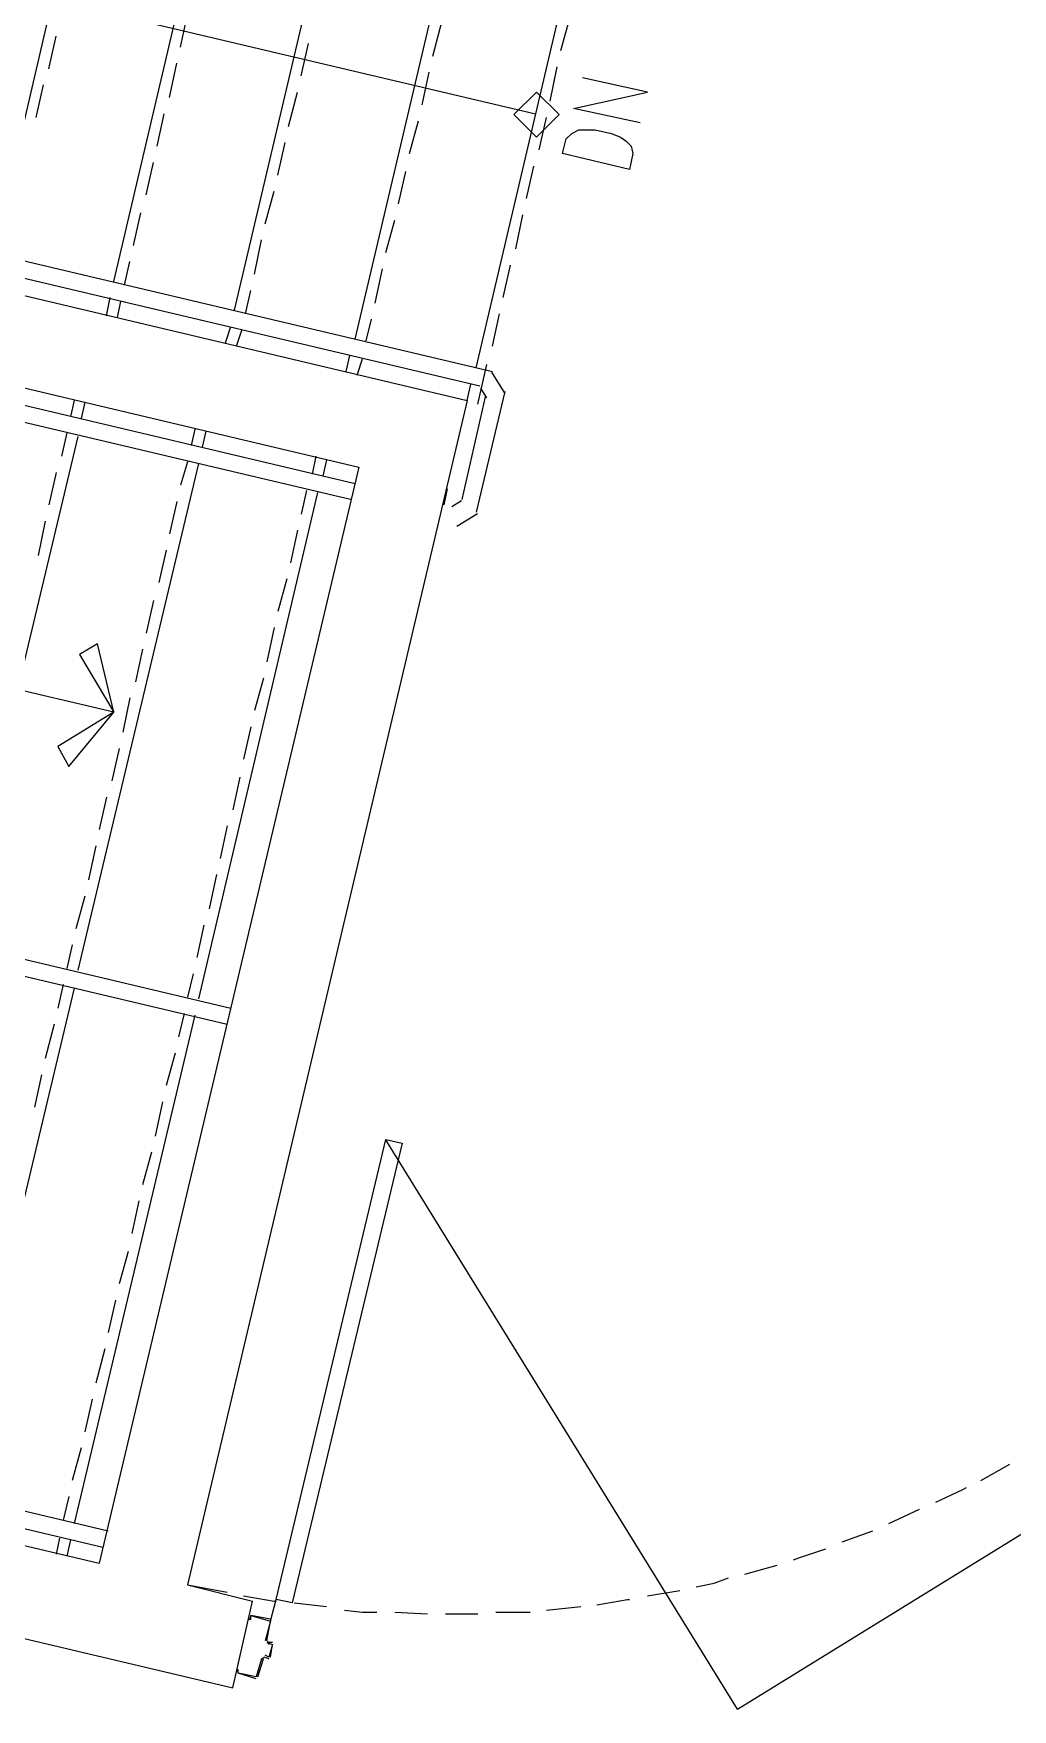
# Model space of a CAD drawing. Header units: feet. Extents: x -84 to 198, y -22 to 181.
# Drawn here: x 82.9 to 90.14, y 128.64 to 141.04 of the extents above; entities that cross this region are included whole.
import ezdxf

# ---------------------------------------------------------------- set-up
doc = ezdxf.new("R2010")
doc.units = ezdxf.units.FT
doc.layers.add('A-LINEA', color=7, linetype='CONTINUOUS')

msp = doc.modelspace()

# ---------------------------------------------------------------- linework, layer by layer
at = {"layer": 'A-LINEA'}
for p, q in [((71.52, 144.0044), (86.6133, 140.4444)), ((71.52, 144.0044), (86.6133, 140.4444)), ((60.8933, 143.6044), (85.3067, 137.8311)), ((60.8933, 143.6044), (85.3067, 137.8311)), ((82.6, 139.4044), (83.48, 143.1644)), ((82.6, 139.4044), (83.48, 143.1644)), ((83.4933, 139.2044), (84.3733, 142.9511)), ((83.4933, 139.2044), (84.3733, 142.9511)), ((84.3867, 138.9911), (85.2667, 142.7378)), ((84.3867, 138.9911), (85.2667, 142.7378)), ((69.8667, 142.4178), (86.2933, 138.5378)), ((69.8667, 142.4178), (86.2933, 138.5378)), ((85.28, 138.7778), (86.16, 142.5244)), ((85.28, 138.7778), (86.16, 142.5244)), ((69.84, 142.2978), (86.2, 138.4311)), ((69.84, 142.2978), (86.2, 138.4311)), ((86.1733, 138.5644), (87.0533, 142.3111)), ((86.1733, 138.5644), (87.0533, 142.3111)), ((69.8133, 142.1778), (86.1067, 138.3244)), ((69.8133, 142.1778), (86.1067, 138.3244)), ((68.08, 141.7778), (85.28, 137.7111)), ((68.08, 141.7778), (85.28, 137.7111)), ((68.0533, 141.6578), (85.2533, 137.5911)), ((68.0533, 141.6578), (85.2533, 137.5911)), ((83.9867, 140.9378), (84.04, 141.1778)), ((83.9867, 140.9378), (84.04, 141.1778)), ((85.8533, 140.8711), (85.92, 141.1244)), ((85.8533, 140.8711), (85.92, 141.1244)), ((85.8533, 140.8711), (85.92, 141.1244)), ((85.8533, 140.8711), (85.92, 141.1244)), ((86.8, 140.9111), (86.8667, 141.1511)), ((86.8, 140.9111), (86.8667, 141.1511)), ((83.0133, 140.7778), (83.0667, 141.0178)), ((83.0133, 140.7778), (83.0667, 141.0178)), ((84.88, 140.7244), (84.9333, 140.9644)), ((84.88, 140.7244), (84.9333, 140.9644)), ((83.9067, 140.5644), (83.96, 140.8178)), ((83.9067, 140.5644), (83.96, 140.8178)), ((85.7733, 140.5111), (85.8267, 140.7511)), ((85.7733, 140.5111), (85.8267, 140.7511)), ((85.7733, 140.5111), (85.8267, 140.7511)), ((85.7733, 140.5111), (85.8267, 140.7511)), ((86.72, 140.5378), (86.7733, 140.7911)), ((86.72, 140.5378), (86.7733, 140.7911)), ((82.92, 140.4178), (82.9733, 140.6578)), ((82.92, 140.4178), (82.9733, 140.6578)), ((84.7867, 140.3511), (84.8533, 140.6044)), ((84.7867, 140.3511), (84.8533, 140.6044)), ((83.8133, 140.2044), (83.8667, 140.4444)), ((83.8133, 140.2044), (83.8667, 140.4444)), ((85.68, 140.1511), (85.7467, 140.3911)), ((85.68, 140.1511), (85.7467, 140.3911)), ((85.68, 140.1511), (85.7467, 140.3911)), ((85.68, 140.1511), (85.7467, 140.3911)), ((86.64, 140.1778), (86.6933, 140.4178)), ((86.64, 140.1778), (86.6933, 140.4178)), ((84.7067, 139.9911), (84.76, 140.2311)), ((84.7067, 139.9911), (84.76, 140.2311)), ((83.7333, 139.8444), (83.7867, 140.0844)), ((83.7333, 139.8444), (83.7867, 140.0844)), ((86.5467, 139.8178), (86.6, 140.0578)), ((86.5467, 139.8178), (86.6, 140.0578)), ((85.6, 139.7778), (85.6533, 140.0178)), ((85.6, 139.7778), (85.6533, 140.0178)), ((85.6, 139.7778), (85.6533, 140.0178)), ((85.6, 139.7778), (85.6533, 140.0178)), ((84.6133, 139.6311), (84.68, 139.8711)), ((84.6133, 139.6311), (84.68, 139.8711)), ((83.64, 139.4711), (83.6933, 139.7111)), ((83.64, 139.4711), (83.6933, 139.7111)), ((86.4667, 139.4444), (86.52, 139.6978)), ((86.4667, 139.4444), (86.52, 139.6978)), ((83.4933, 136.0178), (68.5067, 139.5644)), ((83.4933, 136.0178), (68.5067, 139.5644)), ((85.5067, 139.4178), (85.5733, 139.6578)), ((85.5067, 139.4178), (85.5733, 139.6578)), ((85.5067, 139.4178), (85.5733, 139.6578)), ((85.5067, 139.4178), (85.5733, 139.6578)), ((84.5333, 139.2578), (84.5867, 139.5111)), ((84.5333, 139.2578), (84.5867, 139.5111)), ((83.5733, 139.1778), (83.6133, 139.3511)), ((83.5733, 139.1778), (83.6133, 139.3511)), ((86.3733, 139.0844), (86.4267, 139.3244)), ((86.3733, 139.0844), (86.4267, 139.3244)), ((85.4267, 139.0444), (85.48, 139.2978)), ((85.4267, 139.0444), (85.48, 139.2978)), ((85.4267, 139.0444), (85.48, 139.2978)), ((85.4267, 139.0444), (85.48, 139.2978)), ((83.44, 138.9511), (83.4667, 139.0844)), ((83.44, 138.9511), (83.4667, 139.0844)), ((84.4667, 138.9644), (84.5067, 139.1378)), ((84.4667, 138.9644), (84.5067, 139.1378)), ((83.52, 138.9378), (83.5467, 139.0578)), ((83.52, 138.9378), (83.5467, 139.0578)), ((86.2933, 138.7244), (86.3467, 138.9644)), ((86.2933, 138.7244), (86.3467, 138.9644)), ((84.32, 138.7511), (84.36, 138.8711)), ((84.32, 138.7511), (84.36, 138.8711)), ((84.4, 138.7244), (84.44, 138.8444)), ((84.4, 138.7244), (84.44, 138.8444)), ((85.36, 138.7644), (85.4, 138.9244)), ((85.36, 138.7644), (85.4, 138.9244)), ((85.36, 138.7644), (85.4, 138.9244)), ((85.36, 138.7644), (85.4, 138.9244)), ((85.2133, 138.5378), (85.24, 138.6578)), ((85.2133, 138.5378), (85.24, 138.6578)), ((85.2133, 138.5378), (85.24, 138.6578)), ((85.2133, 138.5378), (85.24, 138.6578)), ((85.2933, 138.5111), (85.3333, 138.6311)), ((85.2933, 138.5111), (85.3333, 138.6311)), ((85.2933, 138.5111), (85.3333, 138.6311)), ((85.2933, 138.5111), (85.3333, 138.6311)), ((85.2933, 138.5111), (85.3333, 138.6311)), ((85.2933, 138.5111), (85.3333, 138.6311)), ((86.1867, 138.2978), (86.2533, 138.5911)), ((86.1867, 138.2978), (86.2533, 138.5911)), ((86.1067, 138.3244), (86.1333, 138.4444)), ((86.1067, 138.3244), (86.1333, 138.4444)), ((86.3833, 138.382), (86.2892, 138.5344)), ((86.3833, 138.382), (86.2892, 138.5344)), ((83.2, 138.3244), (83.1733, 138.2044)), ((83.2, 138.3244), (83.1733, 138.2044)), ((86.1067, 138.3244), (84.04, 129.5644)), ((86.1067, 138.3244), (84.04, 129.5644)), ((86.24, 138.3511), (86.0667, 137.5911)), ((86.24, 138.3511), (86.0667, 137.5911)), ((86.3867, 138.3911), (86.1733, 137.4978)), ((86.3867, 138.3911), (86.1733, 137.4978)), ((86.2517, 138.344), (86.2071, 138.4162)), ((86.2517, 138.344), (86.2071, 138.4162)), ((83.28, 138.3111), (83.2533, 138.1911)), ((83.28, 138.3111), (83.2533, 138.1911)), ((83.1467, 138.0844), (83.1067, 137.9111)), ((83.1467, 138.0844), (83.1067, 137.9111)), ((84.0933, 138.1111), (84.0667, 137.9911)), ((84.0933, 138.1111), (84.0667, 137.9911)), ((84.1733, 138.0978), (84.1467, 137.9778)), ((84.1733, 138.0978), (84.1467, 137.9778)), ((83.2267, 138.0578), (82.3333, 134.3111)), ((83.2267, 138.0578), (82.3333, 134.3111)), ((67.1733, 137.8978), (84.36, 133.8311)), ((67.1733, 137.8978), (84.36, 133.8311)), ((84.12, 137.8578), (83.2267, 134.1111)), ((84.12, 137.8578), (83.2267, 134.1111)), ((85.3067, 137.8311), (83.3867, 129.7244)), ((85.3067, 137.8311), (83.3867, 129.7244)), ((84.04, 137.8711), (83.9867, 137.6978)), ((84.04, 137.8711), (83.9867, 137.6978)), ((84.9867, 137.9111), (84.96, 137.7778)), ((84.9867, 137.9111), (84.96, 137.7778)), ((84.9867, 137.9111), (84.96, 137.7778)), ((84.9867, 137.9111), (84.96, 137.7778)), ((85.0667, 137.8844), (85.04, 137.7644)), ((85.0667, 137.8844), (85.04, 137.7644)), ((83.0667, 137.7911), (83.0133, 137.5511)), ((83.0667, 137.7911), (83.0133, 137.5511)), ((83.96, 137.5778), (83.9067, 137.3378)), ((83.96, 137.5778), (83.9067, 137.3378)), ((85, 137.6444), (84.12, 133.8978)), ((85, 137.6444), (84.12, 133.8978)), ((85, 137.6444), (84.12, 133.8978)), ((85, 137.6444), (84.12, 133.8978)), ((84.92, 137.6578), (84.88, 137.4844)), ((84.92, 137.6578), (84.88, 137.4844)), ((84.92, 137.6578), (84.88, 137.4844)), ((84.92, 137.6578), (84.88, 137.4844)), ((85.9929, 137.5394), (86.0651, 137.584)), ((85.9929, 137.5394), (86.0651, 137.584)), ((86.0308, 137.3945), (86.1833, 137.4886)), ((86.0308, 137.3945), (86.1833, 137.4886)), ((82.9867, 137.4311), (82.9333, 137.1778)), ((82.9867, 137.4311), (82.9333, 137.1778)), ((84.8533, 137.3644), (84.8, 137.1244)), ((84.8533, 137.3644), (84.8, 137.1244)), ((84.8533, 137.3644), (84.8, 137.1244)), ((84.8533, 137.3644), (84.8, 137.1244)), ((83.88, 137.2178), (83.8267, 136.9778)), ((83.88, 137.2178), (83.8267, 136.9778)), ((84.7733, 137.0044), (84.7067, 136.7644)), ((84.7733, 137.0044), (84.7067, 136.7644)), ((84.7733, 137.0044), (84.7067, 136.7644)), ((84.7733, 137.0044), (84.7067, 136.7644)), ((83.7867, 136.8444), (83.7333, 136.6044)), ((83.7867, 136.8444), (83.7333, 136.6044)), ((84.68, 136.6444), (84.6267, 136.3911)), ((84.68, 136.6444), (84.6267, 136.3911)), ((84.68, 136.6444), (84.6267, 136.3911)), ((84.68, 136.6444), (84.6267, 136.3911)), ((83.7067, 136.4844), (83.6533, 136.2444)), ((83.7067, 136.4844), (83.6533, 136.2444)), ((84.6, 136.2711), (84.5333, 136.0311)), ((84.6, 136.2711), (84.5333, 136.0311)), ((84.6, 136.2711), (84.5333, 136.0311)), ((84.6, 136.2711), (84.5333, 136.0311)), ((83.6133, 136.1244), (83.56, 135.8711)), ((83.6133, 136.1244), (83.56, 135.8711)), ((84.5067, 135.9111), (84.4533, 135.6711)), ((84.5067, 135.9111), (84.4533, 135.6711)), ((84.5067, 135.9111), (84.4533, 135.6711)), ((84.5067, 135.9111), (84.4533, 135.6711)), ((83.5333, 135.7511), (83.48, 135.5111)), ((83.5333, 135.7511), (83.48, 135.5111)), ((58.9733, 135.4978), (83.3867, 129.7244)), ((58.9733, 135.4978), (83.3867, 129.7244)), ((84.4267, 135.5378), (84.3733, 135.2978)), ((84.4267, 135.5378), (84.3733, 135.2978)), ((84.4267, 135.5378), (84.3733, 135.2978)), ((84.4267, 135.5378), (84.3733, 135.2978)), ((83.44, 135.3911), (83.3867, 135.1511)), ((83.44, 135.3911), (83.3867, 135.1511)), ((84.3333, 135.1778), (84.28, 134.9378)), ((84.3333, 135.1778), (84.28, 134.9378)), ((84.3333, 135.1778), (84.28, 134.9378)), ((84.3333, 135.1778), (84.28, 134.9378)), ((58.1733, 135.0044), (84.3733, 128.8044)), ((58.1733, 135.0044), (84.3733, 128.8044)), ((83.36, 135.0311), (83.3067, 134.7778)), ((83.36, 135.0311), (83.3067, 134.7778)), ((84.2533, 134.8178), (84.2, 134.5644)), ((84.2533, 134.8178), (84.2, 134.5644)), ((84.2533, 134.8178), (84.2, 134.5644)), ((84.2533, 134.8178), (84.2, 134.5644)), ((83.28, 134.6578), (83.2133, 134.4178)), ((83.28, 134.6578), (83.2133, 134.4178)), ((84.16, 134.4444), (84.1067, 134.2044)), ((84.16, 134.4444), (84.1067, 134.2044)), ((84.16, 134.4444), (84.1067, 134.2044)), ((84.16, 134.4444), (84.1067, 134.2044)), ((83.1867, 134.2978), (83.1467, 134.1244)), ((83.1867, 134.2978), (83.1467, 134.1244)), ((66.2533, 134.0311), (83.4533, 129.9644)), ((66.2533, 134.0311), (83.4533, 129.9644)), ((83.12, 134.0044), (83.08, 133.8311)), ((83.12, 134.0044), (83.08, 133.8311)), ((84.08, 134.0844), (84.04, 133.9111)), ((84.08, 134.0844), (84.04, 133.9111)), ((84.08, 134.0844), (84.04, 133.9111)), ((84.08, 134.0844), (84.04, 133.9111)), ((66.2267, 133.9111), (83.4133, 129.8444)), ((66.2267, 133.9111), (83.4133, 129.8444)), ((83.2, 133.9778), (82.3067, 130.2311)), ((83.2, 133.9778), (82.3067, 130.2311)), ((84.0933, 133.7778), (83.2, 130.0178)), ((84.0933, 133.7778), (83.2, 130.0178)), ((84.0933, 133.7778), (83.2, 130.0178)), ((84.0933, 133.7778), (83.2, 130.0178)), ((84.0133, 133.7911), (83.9733, 133.6178)), ((84.0133, 133.7911), (83.9733, 133.6178)), ((84.0133, 133.7911), (83.9733, 133.6178)), ((84.0133, 133.7911), (83.9733, 133.6178)), ((83.0533, 133.7111), (82.9867, 133.4578)), ((83.0533, 133.7111), (82.9867, 133.4578)), ((83.9467, 133.4978), (83.88, 133.2578)), ((83.9467, 133.4978), (83.88, 133.2578)), ((83.9467, 133.4978), (83.88, 133.2578)), ((83.9467, 133.4978), (83.88, 133.2578)), ((82.96, 133.3378), (82.9067, 133.0978)), ((82.96, 133.3378), (82.9067, 133.0978)), ((83.8533, 133.1378), (83.8, 132.8844)), ((83.8533, 133.1378), (83.8, 132.8844)), ((83.8533, 133.1378), (83.8, 132.8844)), ((83.8533, 133.1378), (83.8, 132.8844)), ((83.7733, 132.7644), (83.7067, 132.5244)), ((83.7733, 132.7644), (83.7067, 132.5244)), ((83.7733, 132.7644), (83.7067, 132.5244)), ((83.7733, 132.7644), (83.7067, 132.5244)), ((88.106, 128.6453), (85.5058, 132.8571)), ((88.106, 128.6453), (85.5058, 132.8571)), ((83.68, 132.4044), (83.6267, 132.1644)), ((83.68, 132.4044), (83.6267, 132.1644)), ((83.68, 132.4044), (83.6267, 132.1644)), ((83.68, 132.4044), (83.6267, 132.1644)), ((83.6, 132.0311), (83.5333, 131.7911)), ((83.6, 132.0311), (83.5333, 131.7911)), ((83.6, 132.0311), (83.5333, 131.7911)), ((83.6, 132.0311), (83.5333, 131.7911)), ((83.5067, 131.6711), (83.4533, 131.4311)), ((83.5067, 131.6711), (83.4533, 131.4311)), ((83.5067, 131.6711), (83.4533, 131.4311)), ((83.5067, 131.6711), (83.4533, 131.4311)), ((83.4267, 131.3111), (83.36, 131.0578)), ((83.4267, 131.3111), (83.36, 131.0578)), ((83.4267, 131.3111), (83.36, 131.0578)), ((83.4267, 131.3111), (83.36, 131.0578)), ((92.3191, 131.2438), (88.1073, 128.6435)), ((92.3191, 131.2438), (88.1073, 128.6435)), ((83.3333, 130.9378), (83.28, 130.6978)), ((83.3333, 130.9378), (83.28, 130.6978)), ((83.3333, 130.9378), (83.28, 130.6978)), ((83.3333, 130.9378), (83.28, 130.6978)), ((83.2533, 130.5778), (83.1867, 130.3378)), ((83.2533, 130.5778), (83.1867, 130.3378)), ((83.2533, 130.5778), (83.1867, 130.3378)), ((83.2533, 130.5778), (83.1867, 130.3378)), ((89.9067, 130.3378), (90.12, 130.4578)), ((89.9067, 130.3378), (90.12, 130.4578)), ((83.16, 130.2178), (83.12, 130.0444)), ((83.16, 130.2178), (83.12, 130.0444)), ((83.16, 130.2178), (83.12, 130.0444)), ((83.16, 130.2178), (83.12, 130.0444)), ((89.2267, 130.0178), (89.4533, 130.1244)), ((89.2267, 130.0178), (89.4533, 130.1244)), ((83.0933, 129.9111), (83.0667, 129.7911)), ((83.0933, 129.9111), (83.0667, 129.7911)), ((83.0933, 129.9111), (83.0667, 129.7911)), ((83.0933, 129.9111), (83.0667, 129.7911)), ((83.1733, 129.8978), (83.1467, 129.7778)), ((83.1733, 129.8978), (83.1467, 129.7778)), ((88.88, 129.8844), (89.1067, 129.9644)), ((88.88, 129.8844), (89.1067, 129.9644)), ((88.16, 129.6444), (88.4, 129.7111)), ((88.16, 129.6444), (88.4, 129.7111)), ((84.04, 129.5644), (84.52, 129.4444)), ((84.04, 129.5644), (84.3333, 129.5111)), ((84.04, 129.5644), (84.52, 129.4444)), ((84.04, 129.5644), (84.3333, 129.5111)), ((87.44, 129.4844), (87.68, 129.5244)), ((87.44, 129.4844), (87.68, 129.5244)), ((84.3733, 128.8044), (84.52, 129.4444)), ((84.3733, 128.8044), (84.52, 129.4444)), ((84.6533, 129.2978), (84.6933, 129.4578)), ((84.6533, 129.2978), (84.6933, 129.4578)), ((84.8267, 129.4311), (85.0667, 129.4044)), ((84.8267, 129.4311), (85.0667, 129.4044)), ((86.6933, 129.3778), (86.9467, 129.4044)), ((86.6933, 129.3778), (86.9467, 129.4044)), ((85.5733, 129.3644), (85.8133, 129.3511)), ((85.5733, 129.3644), (85.8133, 129.3511)), ((86.32, 129.3644), (86.5733, 129.3644)), ((86.32, 129.3644), (86.5733, 129.3644)), ((84.6272, 129.149), (84.6421, 129.125)), ((84.6272, 129.149), (84.6421, 129.125)), ((84.64, 129.1511), (84.64, 129.1511)), ((84.64, 129.1511), (84.64, 129.1511)), ((84.6113, 129.0306), (84.5872, 129.0157)), ((84.6113, 129.0306), (84.5872, 129.0157)), ((84.6133, 129.0311), (84.64, 129.0178)), ((84.6133, 129.0311), (84.64, 129.0178)), ((84.6667, 129.1378), (84.64, 129.1378)), ((84.6667, 129.1378), (84.64, 129.1378)), ((84.64, 129.0311), (84.64, 129.0311)), ((84.64, 129.0311), (84.64, 129.0311)), ((84.5467, 128.8844), (84.5467, 128.8844)), ((84.5467, 128.8844), (84.5467, 128.8844))]:
    msp.add_line(p, q, dxfattribs=at)
for points in [[(87.3867, 140.3778), (86.8933, 140.4844), (87.44, 140.6044), (86.96, 140.7111)], [(87.3867, 140.3778), (86.8933, 140.4844), (87.44, 140.6044), (86.96, 140.7111)], [(86.7867, 140.4378), (86.62, 140.6044), (86.4533, 140.4378), (86.62, 140.2711), (86.7867, 140.4378)], [(86.7867, 140.4378), (86.62, 140.6044), (86.4533, 140.4378), (86.62, 140.2711), (86.7867, 140.4378)], [(87.3067, 140.0311), (86.8133, 140.1511), (86.84, 140.2578), (86.88, 140.2978), (86.9333, 140.3244), (86.9867, 140.3244), (87.0533, 140.3244), (87.1733, 140.2978), (87.24, 140.2711), (87.28, 140.2444), (87.32, 140.2044), (87.3333, 140.1511), (87.3067, 140.0311)], [(87.3067, 140.0311), (86.8133, 140.1511), (86.84, 140.2578), (86.88, 140.2978), (86.9333, 140.3244), (86.9867, 140.3244), (87.0533, 140.3244), (87.1733, 140.2978), (87.24, 140.2711), (87.28, 140.2444), (87.32, 140.2044), (87.3333, 140.1511), (87.3067, 140.0311)], [(67.1733, 137.8978), (67.1467, 137.7778), (84.3333, 133.7111)], [(67.1733, 137.8978), (67.1467, 137.7778), (84.3333, 133.7111)], [(85.96, 137.6711), (85.9333, 137.5511), (85.96, 137.6711)], [(85.96, 137.6711), (85.9333, 137.5511), (85.96, 137.6711)], [(83.16, 135.6178), (83.4933, 136.0178), (83.3733, 136.5244), (83.24, 136.4444), (83.4933, 136.0178), (83.08, 135.7644), (83.16, 135.6178)], [(83.16, 135.6178), (83.4933, 136.0178), (83.3733, 136.5244), (83.24, 136.4444), (83.4933, 136.0178), (83.08, 135.7644), (83.16, 135.6178)], [(84.6933, 129.4578), (85.5067, 132.8578), (85.6267, 132.8311), (84.8133, 129.4311), (84.6933, 129.4578)], [(84.6933, 129.4578), (85.5067, 132.8578), (85.6267, 132.8311), (84.8133, 129.4311), (84.6933, 129.4578)], [(89.5733, 130.1778), (89.7733, 130.2711), (89.8, 130.2844)], [(89.5733, 130.1778), (89.7733, 130.2711), (89.8, 130.2844)], [(88.52, 129.7511), (88.56, 129.7644), (88.76, 129.8311)], [(88.52, 129.7511), (88.56, 129.7644), (88.76, 129.8311)], [(87.8, 129.5511), (87.9333, 129.5778), (88.04, 129.6178)], [(87.8, 129.5511), (87.9333, 129.5778), (88.04, 129.6178)], [(84.4533, 129.4844), (84.68, 129.4444), (84.6933, 129.4444)], [(84.4533, 129.4844), (84.68, 129.4444), (84.6933, 129.4444)], [(87.0667, 129.4178), (87.2933, 129.4578), (87.3067, 129.4578)], [(87.0667, 129.4178), (87.2933, 129.4578), (87.3067, 129.4578)], [(84.4933, 129.3378), (84.4933, 129.3111), (84.5067, 129.3111), (84.5067, 129.3378), (84.6533, 129.2978), (84.6133, 129.1511)], [(84.4933, 129.3378), (84.4933, 129.3111), (84.5067, 129.3111), (84.5067, 129.3378), (84.6533, 129.2978), (84.6133, 129.1511)], [(84.6533, 129.3111), (84.5067, 129.3378), (84.5067, 129.3378)], [(84.6533, 129.3111), (84.5067, 129.3378), (84.5067, 129.3378)], [(84.6267, 129.1511), (84.6533, 129.2978), (84.6533, 129.2978)], [(84.6267, 129.1511), (84.6533, 129.2978), (84.6533, 129.2978)], [(85.2, 129.3778), (85.3333, 129.3644), (85.44, 129.3644)], [(85.2, 129.3778), (85.3333, 129.3644), (85.44, 129.3644)], [(85.9467, 129.3511), (85.9867, 129.3511), (86.1867, 129.3511)], [(85.9467, 129.3511), (85.9867, 129.3511), (86.1867, 129.3511)], [(84.6267, 129.1378), (84.6667, 129.1244), (84.64, 129.0311), (84.6133, 129.0444)], [(84.6267, 129.1378), (84.6667, 129.1244), (84.64, 129.0311), (84.6133, 129.0444)], [(84.6533, 129.0311), (84.6667, 129.1244), (84.6667, 129.1244)], [(84.6533, 129.0311), (84.6667, 129.1244), (84.6667, 129.1244)], [(84.5867, 129.0178), (84.5467, 128.8844), (84.4133, 128.9111), (84.4133, 128.9378), (84.4, 128.9378), (84.4, 128.9244)], [(84.5867, 129.0178), (84.5467, 128.8844), (84.4133, 128.9111), (84.4133, 128.9378), (84.4, 128.9378), (84.4, 128.9244)], [(84.5467, 128.8711), (84.4133, 128.9111), (84.4133, 128.9111)], [(84.5467, 128.8711), (84.4133, 128.9111), (84.4133, 128.9111)], [(84.56, 128.8844), (84.6, 129.0178), (84.6, 129.0178)], [(84.56, 128.8844), (84.6, 129.0178), (84.6, 129.0178)]]:
    msp.add_lwpolyline(points, dxfattribs=at)

doc.saveas('drawing.dxf')
